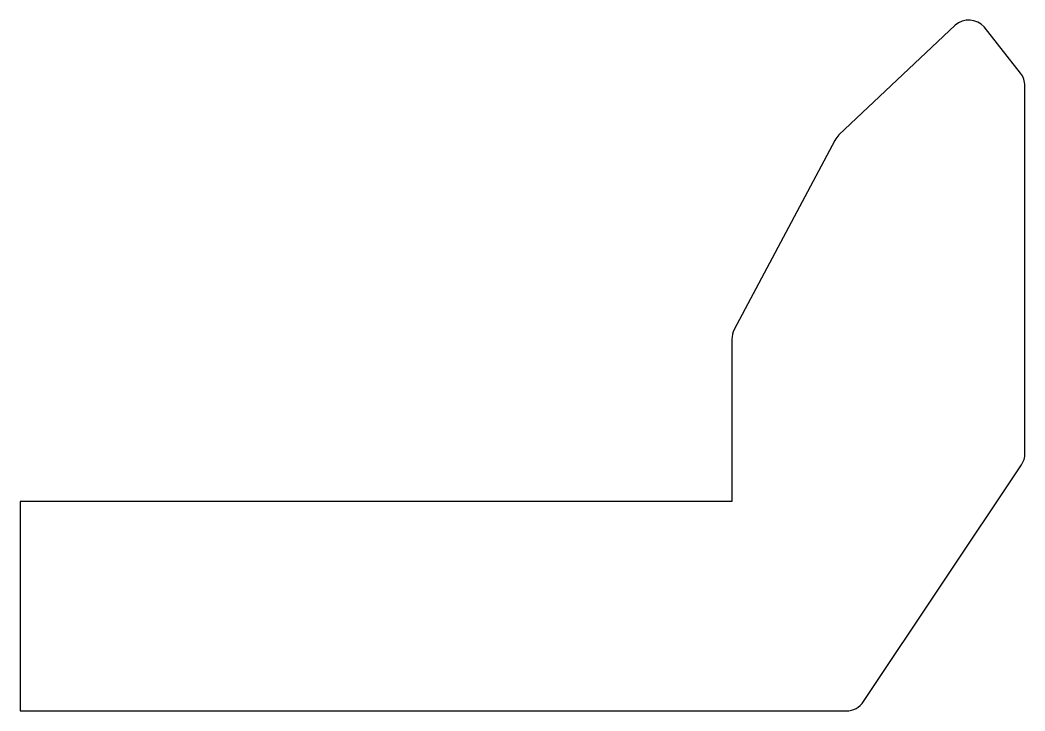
# Model space of a CAD drawing. Extents: x 168.6 to 192.6, y 227.6 to 244.1.
import ezdxf

# ---------------------------------------------------------------- set-up
doc = ezdxf.new("R2010")
doc.units = 0
doc.layers.get('0').update_dxf_attribs({"linetype": 'CONTINUOUS'})

msp = doc.modelspace()

# ---------------------------------------------------------------- linework, layer by layer
msp.add_lwpolyline([(185.626, 236.48), (185.626, 232.605), (168.626, 232.605), (168.626, 227.605), (188.358, 227.605, 0.250765), (188.774, 227.828), (192.542, 233.479, 0.148069), (192.626, 233.757), (192.626, 242.533, 0.167434), (192.519, 242.841), (191.656, 243.945, 0.405585), (190.96, 243.981), (188.185, 241.362, 0.081499), (188.087, 241.233), (185.684, 236.715, 0.122825)], format="xyb", close=True)

doc.saveas('drawing.dxf')
